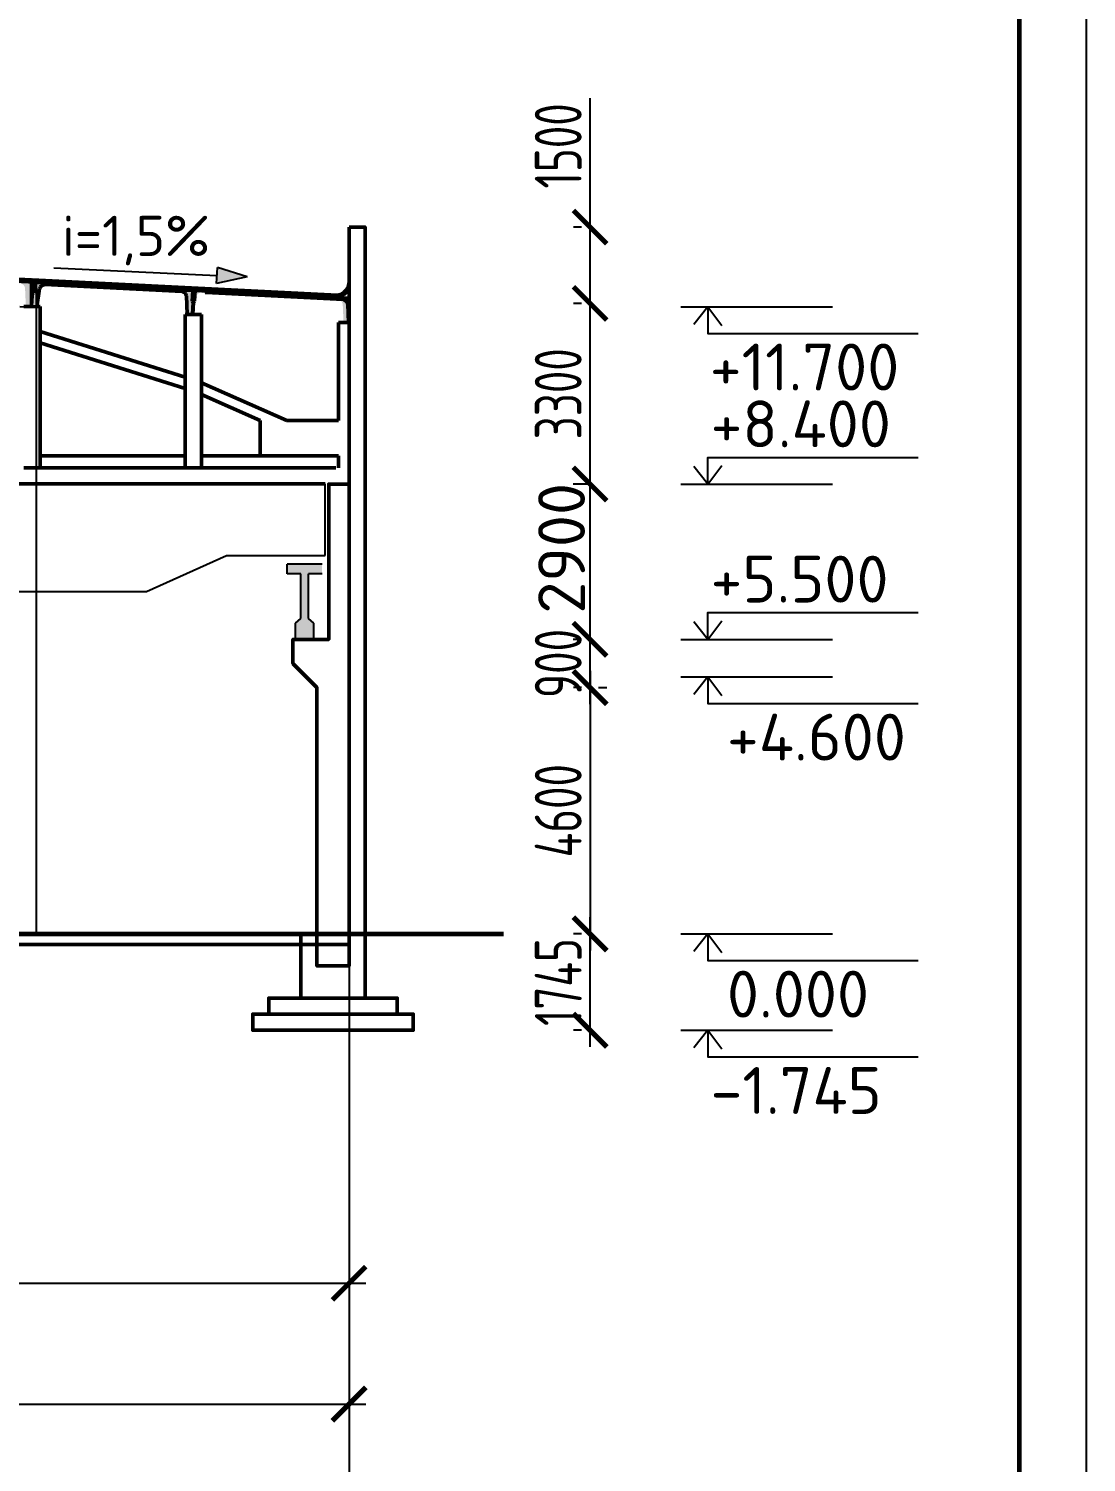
# Model space of a CAD drawing. Header units: millimetres. Extents: x -258526 to -95372, y 16759 to 83244.
# Drawn here: x -127554.2 to -127475.1, y 41738.1 to 41845.2 of the extents above; entities that cross this region are included whole.
import ezdxf

# ---------------------------------------------------------------- set-up
doc = ezdxf.new("R2010")
doc.units = ezdxf.units.MM
doc.header["$LTSCALE"] = 0.5
for name, color, linetype, lineweight in [('ТОЛСТЫЕ', 1, 'Continuous', 50), ('ТОНКИЕе', 7, 'Continuous', 25), ('я', 220, 'Continuous', 30), ('я1', 210, 'Continuous', 25)]:
    doc.layers.add(name, color=color, linetype=linetype, lineweight=lineweight)
doc.layers.add('тонкие', color=7, linetype='Continuous')
doc.styles.add('Наклонный', font='isocpeur.ttf', dxfattribs={"width": 0.7, "height": 3.5})
doc.styles.add('Наклонный 5', font='isocpeur.ttf', dxfattribs={"height": 7})
doc.styles.add('Наклонный3.5', font='isocpeur.ttf', dxfattribs={"height": 3.5})
doc.dimstyles.new('СТРОИТЕЛЬНЫЙ', dxfattribs={"dimtxt": 3.5, "dimasz": 2.5, "dimexe": 1.25, "dimexo": 0.625, "dimtad": 1, "dimdec": 0, "dimlfac": 500, "dimdsep": 46, "dimtxsty": 'Наклонный', "dimblk1": 'ARCHTICK', "dimblk2": 'ARCHTICK', "dimsah": 1, "dimcen": 0, "dimdle": 1.25, "dimadec": 0, "dimazin": 0, "dimtfac": 0.75, "dimtdec": 0, "dimtmove": 0, "dimatfit": 3, "dimldrblk": 'ARCHTICK', "dimfxl": 1, "dimtolj": 1, "dimtzin": 0, "dimarcsym": 0})

# ---------------------------------------------------------------- blocks, each defined once
blk = doc.blocks.new('_ArchTick')
at = {"color": 0, "linetype": 'ByBlock', "const_width": 0.15}
blk.add_lwpolyline([(-0.5, -0.5), (0.5, 0.5)], dxfattribs=at)
blk = doc.blocks.new('*D635')
at = {"layer": 'Defpoints', "color": 0, "transparency": 16777216}
for p in [(-127626.23, 41781.23), (-127530.23, 41781.23), (-127530.23, 41751.52)]:
    blk.add_point(p, dxfattribs=at)
at = {"layer": 'ТОНКИЕе', "color": 0, "lineweight": -2, "transparency": 16777216}
for p, q in [((-127626.23, 41780.61), (-127626.23, 41750.27)), ((-127530.23, 41780.61), (-127530.23, 41750.27)), ((-127627.48, 41751.52), (-127528.98, 41751.52))]:
    blk.add_line(p, q, dxfattribs=at)
at = {"layer": 'ТОНКИЕе', "color": 0, "lineweight": -2, "transparency": 16777216, "xscale": 2.5, "yscale": 2.5, "zscale": 2.5, "rotation": 180}
blk.add_blockref('_ArchTick', (-127626.23, 41751.52), dxfattribs=at)
at = {"layer": 'ТОНКИЕе', "color": 0, "lineweight": -2, "transparency": 16777216, "xscale": 2.5, "yscale": 2.5, "zscale": 2.5}
blk.add_blockref('_ArchTick', (-127530.23, 41751.52), dxfattribs=at)
at = {"layer": 'ТОНКИЕе', "color": 0, "transparency": 16777216, "insert": (-127578.23, 41753.9), "char_height": 3.5, "attachment_point": 5, "style": 'Наклонный'}
blk.add_mtext('\\A1;24000', dxfattribs=at)
blk = doc.blocks.new('*D636')
at = {"layer": 'Defpoints', "color": 0, "transparency": 16777216}
for p in [(-127530.23, 41777.62), (-127818.23, 41743.45), (-127530.23, 41742.49)]:
    blk.add_point(p, dxfattribs=at)
at = {"layer": 'ТОНКИЕе', "color": 0, "lineweight": -2, "transparency": 16777216}
for p, q in [((-127530.23, 41777), (-127530.23, 41741.24)), ((-127818.23, 41742.82), (-127818.23, 41741.24)), ((-127819.48, 41742.49), (-127528.98, 41742.49))]:
    blk.add_line(p, q, dxfattribs=at)
at = {"layer": 'ТОНКИЕе', "color": 0, "lineweight": -2, "transparency": 16777216, "xscale": 2.5, "yscale": 2.5, "zscale": 2.5, "rotation": 180}
blk.add_blockref('_ArchTick', (-127818.23, 41742.49), dxfattribs=at)
at = {"layer": 'ТОНКИЕе', "color": 0, "lineweight": -2, "transparency": 16777216, "xscale": 2.5, "yscale": 2.5, "zscale": 2.5}
blk.add_blockref('_ArchTick', (-127530.23, 41742.49), dxfattribs=at)
at = {"layer": 'ТОНКИЕе', "color": 0, "transparency": 16777216, "insert": (-127674.23, 41744.87), "char_height": 3.5, "attachment_point": 5, "style": 'Наклонный'}
blk.add_mtext('\\A1;72000', dxfattribs=at)
blk = doc.blocks.new('*D658')
at = {"layer": 'Defpoints', "color": 0, "transparency": 16777216}
for p in [(-127512.22, 41777.62), (-127512.22, 41777.62), (-127512.22, 41770.42)]:
    blk.add_point(p, dxfattribs=at)
at = {"layer": 'ТОНКИЕе', "color": 0, "lineweight": -2, "transparency": 16777216}
for p, q in [((-127512.22, 41769.17), (-127512.22, 41778.87)), ((-127512.85, 41777.62), (-127513.47, 41777.62)), ((-127512.85, 41770.42), (-127513.47, 41770.42))]:
    blk.add_line(p, q, dxfattribs=at)
at = {"layer": 'ТОНКИЕе', "color": 0, "lineweight": -2, "transparency": 16777216, "xscale": 2.5, "yscale": 2.5, "zscale": 2.5}
for p, rotation in [((-127512.22, 41777.62), 90), ((-127512.22, 41770.42), 270)]:
    blk.add_blockref('_ArchTick', p, dxfattribs=dict(at, rotation=rotation))
at = {"layer": 'ТОНКИЕе', "color": 0, "transparency": 16777216, "insert": (-127514.6, 41774.02), "char_height": 3.5, "attachment_point": 5, "rotation": 90, "style": 'Наклонный'}
blk.add_mtext('\\A1;1745', dxfattribs=at)
blk = doc.blocks.new('*D659')
at = {"layer": 'Defpoints', "color": 0, "transparency": 16777216}
for p in [(-127512.22, 41799.62), (-127512.22, 41799.62), (-127512.22, 41796.02)]:
    blk.add_point(p, dxfattribs=at)
at = {"layer": 'ТОНКИЕе', "color": 0, "lineweight": -2, "transparency": 16777216}
for p, q in [((-127512.22, 41794.77), (-127512.22, 41800.87)), ((-127512.85, 41799.62), (-127513.47, 41799.62)), ((-127511.6, 41796.02), (-127510.97, 41796.02))]:
    blk.add_line(p, q, dxfattribs=at)
at = {"layer": 'ТОНКИЕе', "color": 0, "lineweight": -2, "transparency": 16777216, "xscale": 2.5, "yscale": 2.5, "zscale": 2.5}
for p, rotation in [((-127512.22, 41799.62), 90), ((-127512.22, 41796.02), 270)]:
    blk.add_blockref('_ArchTick', p, dxfattribs=dict(at, rotation=rotation))
at = {"layer": 'ТОНКИЕе', "color": 0, "transparency": 16777216, "insert": (-127514.6, 41797.82), "char_height": 3.5, "attachment_point": 5, "rotation": 90, "style": 'Наклонный'}
blk.add_mtext('\\A1;900', dxfattribs=at)
blk = doc.blocks.new('*D660')
at = {"layer": 'Defpoints', "color": 0, "transparency": 16777216}
for p in [(-127512.22, 41830.42), (-127512.22, 41830.42), (-127512.22, 41824.72)]:
    blk.add_point(p, dxfattribs=at)
at = {"layer": 'ТОНКИЕе', "color": 0, "lineweight": -2, "transparency": 16777216}
for p, q in [((-127512.22, 41830.42), (-127512.22, 41840.05)), ((-127512.85, 41830.42), (-127513.47, 41830.42)), ((-127512.22, 41823.47), (-127512.22, 41830.42)), ((-127512.85, 41824.72), (-127513.47, 41824.72))]:
    blk.add_line(p, q, dxfattribs=at)
at = {"layer": 'ТОНКИЕе', "color": 0, "lineweight": -2, "transparency": 16777216, "xscale": 2.5, "yscale": 2.5, "zscale": 2.5}
for p, rotation in [((-127512.22, 41830.42), 90), ((-127512.22, 41824.72), 270)]:
    blk.add_blockref('_ArchTick', p, dxfattribs=dict(at, rotation=rotation))
at = {"layer": 'ТОНКИЕе', "color": 0, "transparency": 16777216, "insert": (-127514.6, 41836.49), "char_height": 3.5, "attachment_point": 5, "rotation": 90, "style": 'Наклонный'}
blk.add_mtext('\\A1;1500', dxfattribs=at)
blk = doc.blocks.new('*D661')
at = {"layer": 'Defpoints', "color": 0, "transparency": 16777216}
for p in [(-127512.22, 41796.02), (-127512.22, 41777.62), (-127512.22, 41777.62)]:
    blk.add_point(p, dxfattribs=at)
at = {"layer": 'ТОНКИЕе', "color": 0, "lineweight": -2, "transparency": 16777216}
for p, q in [((-127512.22, 41797.27), (-127512.22, 41776.37)), ((-127512.85, 41796.02), (-127513.47, 41796.02)), ((-127512.85, 41777.62), (-127513.47, 41777.62))]:
    blk.add_line(p, q, dxfattribs=at)
at = {"layer": 'ТОНКИЕе', "color": 0, "lineweight": -2, "transparency": 16777216, "xscale": 2.5, "yscale": 2.5, "zscale": 2.5}
for p, rotation in [((-127512.22, 41796.02), 90), ((-127512.22, 41777.62), 270)]:
    blk.add_blockref('_ArchTick', p, dxfattribs=dict(at, rotation=rotation))
at = {"layer": 'ТОНКИЕе', "color": 0, "transparency": 16777216, "insert": (-127514.6, 41786.82), "char_height": 3.5, "attachment_point": 5, "rotation": 90, "style": 'Наклонный'}
blk.add_mtext('\\A1;4600', dxfattribs=at)
blk = doc.blocks.new('*D662')
at = {"layer": 'Defpoints', "color": 0, "transparency": 16777216}
for p in [(-127512.22, 41824.72), (-127512.22, 41824.72), (-127512.22, 41811.22)]:
    blk.add_point(p, dxfattribs=at)
at = {"layer": 'ТОНКИЕе', "color": 0, "lineweight": -2, "transparency": 16777216}
for p, q in [((-127512.22, 41809.97), (-127512.22, 41825.97)), ((-127512.85, 41824.72), (-127513.47, 41824.72)), ((-127512.85, 41811.22), (-127513.47, 41811.22))]:
    blk.add_line(p, q, dxfattribs=at)
at = {"layer": 'ТОНКИЕе', "color": 0, "lineweight": -2, "transparency": 16777216, "xscale": 2.5, "yscale": 2.5, "zscale": 2.5}
for p, rotation in [((-127512.22, 41824.72), 90), ((-127512.22, 41811.22), 270)]:
    blk.add_blockref('_ArchTick', p, dxfattribs=dict(at, rotation=rotation))
at = {"layer": 'ТОНКИЕе', "color": 0, "transparency": 16777216, "insert": (-127514.6, 41817.97), "char_height": 3.5, "attachment_point": 5, "rotation": 90, "style": 'Наклонный'}
blk.add_mtext('\\A1;3300', dxfattribs=at)

msp = doc.modelspace()

# ---------------------------------------------------------------- hatches: boundary and pattern name
at = {"layer": 'ТОЛСТЫЕ', "linetype": 'Continuous'}
for points in [[(-127554.7938, 41826.2192), (-127554.7548, 41826.2108), (-127554.6815, 41826.1807), (-127554.6144, 41826.1384), (-127554.556, 41826.085), (-127554.5072, 41826.0223), (-127554.4705, 41825.9521), (-127554.4488, 41825.8793), (-127554.3869, 41824.5097), (-127553.9857, 41824.4896), (-127553.9396, 41825.4124), (-127554.0159, 41825.4966), (-127553.9758, 41826.299), (-127565.8508, 41826.8922), (-127565.8909, 41826.0899), (-127565.9752, 41826.0136), (-127566.0213, 41825.0909), (-127565.6201, 41825.0709), (-127565.422, 41826.4275), (-127565.4093, 41826.465), (-127565.3712, 41826.5345), (-127565.3215, 41826.5963), (-127565.2618, 41826.6484), (-127565.1938, 41826.6894), (-127565.1199, 41826.7181), (-127565.0449, 41826.7313)], [(-127542.7282, 41825.617), (-127542.6892, 41825.6086), (-127542.6159, 41825.5785), (-127542.5489, 41825.5362), (-127542.4904, 41825.4829), (-127542.4417, 41825.4202), (-127542.4049, 41825.35), (-127542.3832, 41825.2772), (-127542.3214, 41823.9075), (-127541.9202, 41823.8875), (-127541.8741, 41824.8102), (-127541.9503, 41824.8945), (-127541.9102, 41825.6968), (-127553.7853, 41826.2901), (-127553.8254, 41825.4877), (-127553.9096, 41825.4115), (-127553.9557, 41824.4888), (-127553.5545, 41824.4687), (-127553.3565, 41825.8254), (-127553.3437, 41825.8629), (-127553.3057, 41825.9323), (-127553.2559, 41825.9941), (-127553.1962, 41826.0463), (-127553.1282, 41826.0873), (-127553.0544, 41826.1159), (-127552.9793, 41826.1292)], [(-127531.05, 41825.0145), (-127531.011, 41825.0061), (-127530.9377, 41824.976), (-127530.8707, 41824.9337), (-127530.8122, 41824.8804), (-127530.7635, 41824.8176), (-127530.7267, 41824.7474), (-127530.705, 41824.6746), (-127530.6432, 41823.305), (-127530.242, 41823.285), (-127530.1959, 41824.2077), (-127530.2721, 41824.2919), (-127530.232, 41825.0943), (-127542.1071, 41825.6876), (-127542.1472, 41824.8852), (-127542.2314, 41824.809), (-127542.2775, 41823.8862), (-127541.8763, 41823.8662), (-127541.6783, 41825.2228), (-127541.6655, 41825.2604), (-127541.6275, 41825.3298), (-127541.5777, 41825.3916), (-127541.518, 41825.4437), (-127541.45, 41825.4848), (-127541.3762, 41825.5134), (-127541.3011, 41825.5266)]]:
    msp.add_hatch(color=7, dxfattribs=at).paths.add_polyline_path(points, flags=0)
at = {"layer": 'тонкие', "linetype": 'Continuous'}
msp.add_hatch(color=7, dxfattribs=at).paths.add_polyline_path([(-127532.8728, 41799.6216), (-127534.2385, 41799.6216), (-127534.2385, 41800.8266), (-127533.8368, 41801.1882), (-127533.8368, 41804.5221), (-127534.8611, 41804.5221), (-127534.8611, 41805.2452), (-127532.2502, 41805.2452), (-127532.2502, 41804.5221), (-127533.2745, 41804.5221), (-127533.2745, 41801.1882), (-127532.8728, 41800.8266)], flags=0)

# ---------------------------------------------------------------- linework, layer by layer
at = {"layer": 'ТОЛСТЫЕ', "color": 7, "linetype": 'Continuous'}
for p, q in [((-127553.9247, 41826.4321, 0), (-127553.9196, 41826.413, 0)), ((-127553.9196, 41826.413, 0), (-127553.9036, 41826.397, 0)), ((-127553.6522, 41826.3844, 0), (-127553.6236, 41826.413, 0)), ((-127553.6236, 41826.413, 0), (-127553.6102, 41826.4627, 0)), ((-127553.5597, 41826.4551, 0), (-127553.584, 41826.3964, 0)), ((-127553.584, 41826.3964, 0), (-127553.5775, 41826.3807, 0)), ((-127553.5487, 41826.4597, 0), (-127553.5597, 41826.4551, 0)), ((-127553.4179, 41826.3964, 0), (-127553.4419, 41826.4543, 0)), ((-127553.4275, 41826.3732, 0), (-127553.4179, 41826.3964, 0)), ((-127553.3342, 41826.4489, 0), (-127553.3197, 41826.3948, 0)), ((-127553.3197, 41826.3948, 0), (-127553.2913, 41826.3664, 0)), ((-127553.0319, 41826.3534, 0), (-127552.9905, 41826.3948, 0)), ((-127552.9905, 41826.3948, 0), (-127552.9807, 41826.4313, 0)), ((-127552.9456, 41826.4295, 0), (-127552.9525, 41826.413, 0)), ((-127552.9525, 41826.413, 0), (-127552.9256, 41826.3481, 0)), ((-127552.7533, 41826.3395, 0), (-127552.7228, 41826.413, 0)), ((-127552.7228, 41826.413, 0), (-127552.7251, 41826.4185, 0)), ((-127552.6773, 41826.4161, 0), (-127552.6525, 41826.356, 0)), ((-127552.6525, 41826.356, 0), (-127552.5931, 41826.3314, 0)), ((-127552.572, 41826.3304, 0), (-127552.51, 41826.356, 0)), ((-127552.51, 41826.356, 0), (-127552.4891, 41826.4067, 0)), ((-127552.4504, 41826.4047, 0), (-127552.3961, 41826.3505, 0)), ((-127552.3961, 41826.3505, 0), (-127552.3106, 41826.3276, 0)), ((-127552.3106, 41826.3276, 0), (-127552.2252, 41826.3505, 0)), ((-127552.2252, 41826.3505, 0), (-127552.1842, 41826.3914, 0)), ((-127552.1197, 41826.3882, 0), (-127552.0987, 41826.3376, 0)), ((-127552.0987, 41826.3376, 0), (-127552.04, 41826.3133, 0)), ((-127552.04, 41826.3133, 0), (-127551.9813, 41826.3376, 0)), ((-127551.9813, 41826.3376, 0), (-127551.9636, 41826.3804, 0)), ((-127551.9145, 41826.2982, 0), (-127551.9166, 41826.2976, 0)), ((-127551.9115, 41826.2974, 0), (-127551.9145, 41826.2982, 0)), ((-127551.8381, 41826.3741, 0), (-127551.7891, 41826.3252, 0)), ((-127551.7891, 41826.3252, 0), (-127551.6941, 41826.2997, 0)), ((-127551.6941, 41826.2997, 0), (-127551.5991, 41826.3252, 0)), ((-127551.5991, 41826.3252, 0), (-127551.5639, 41826.3604, 0)), ((-127551.4677, 41826.3556, 0), (-127551.4579, 41826.3318, 0)), ((-127551.4579, 41826.3318, 0), (-127551.3767, 41826.2982, 0)), ((-127551.3379, 41826.294, 0), (-127551.4174, 41826.2727, 0)), ((-127551.3767, 41826.2982, 0), (-127551.2955, 41826.3318, 0)), ((-127551.2421, 41826.2683, 0), (-127551.3379, 41826.294, 0)), ((-127551.2955, 41826.3318, 0), (-127551.2893, 41826.3467, 0)), ((-127551.2374, 41826.2637, 0), (-127551.2421, 41826.2683, 0)), ((-127551.1524, 41826.3398, 0), (-127551.1203, 41826.3265, 0)), ((-127551.1203, 41826.3265, 0), (-127551.0951, 41826.337, 0)), ((-127551.0291, 41826.2712, 0), (-127551.0462, 41826.2541, 0)), ((-127550.9521, 41826.2918, 0), (-127551.0291, 41826.2712, 0)), ((-127550.8751, 41826.2712, 0), (-127550.9521, 41826.2918, 0)), ((-127550.8481, 41826.2442, 0), (-127550.8751, 41826.2712, 0)), ((-127550.5765, 41826.2652, 0), (-127550.6095, 41826.2323, 0)), ((-127550.4536, 41826.2982, 0), (-127550.5765, 41826.2652, 0)), ((-127550.3306, 41826.2652, 0), (-127550.4536, 41826.2982, 0)), ((-127550.2813, 41826.2158, 0), (-127550.3306, 41826.2652, 0)), ((-127549.9727, 41826.2683, 0), (-127550.0374, 41826.2037, 0)), ((-127549.9332, 41826.2789, 0), (-127549.9727, 41826.2683, 0)), ((-127549.7811, 41826.2683, 0), (-127549.7948, 41826.272, 0)), ((-127549.7109, 41826.1982, 0), (-127549.7811, 41826.2683, 0)), ((-127549.5782, 41826.2611, 0), (-127549.6246, 41826.2148, 0)), ((-127549.708, 41826.1872, 0), (-127549.7109, 41826.1982, 0)), ((-127549.6246, 41826.2148, 0), (-127549.633, 41826.1834, 0)), ((-127549.3577, 41826.2148, 0), (-127549.3949, 41826.252, 0)), ((-127549.3455, 41826.1691, 0), (-127549.3577, 41826.2148, 0)), ((-127549.2056, 41826.1752, 0), (-127549.209, 41826.1622, 0)), ((-127549.1415, 41826.2393, 0), (-127549.2056, 41826.1752, 0)), ((-127548.7797, 41826.1752, 0), (-127548.8281, 41826.2236, 0)), ((-127548.7703, 41826.1403, 0), (-127548.7797, 41826.1752, 0)), ((-127548.5819, 41826.1982, 0), (-127548.5997, 41826.1318, 0)), ((-127548.5694, 41826.2107, 0), (-127548.5819, 41826.1982, 0)), ((-127548.2272, 41826.1131, 0), (-127548.2491, 41826.1947, 0)), ((-127548.1701, 41826.1907, 0), (-127548.1843, 41826.1378, 0)), ((-127548.1843, 41826.1378, 0), (-127548.177, 41826.1106, 0)), ((-127547.8873, 41826.0962, 0), (-127547.8761, 41826.1378, 0)), ((-127547.8761, 41826.1378, 0), (-127547.8865, 41826.1766, 0)), ((-127547.7461, 41826.1695, 0), (-127547.7674, 41826.0902, 0)), ((-127547.2895, 41826.0663, 0), (-127547.3114, 41826.1478, 0)), ((-127547.1368, 41826.1391, 0), (-127547.1466, 41826.1023, 0)), ((-127547.1466, 41826.1023, 0), (-127547.1349, 41826.0585, 0)), ((-127546.7799, 41826.0408, 0), (-127546.7634, 41826.1023, 0)), ((-127546.7634, 41826.1023, 0), (-127546.7683, 41826.1206, 0)), ((-127546.718, 41826.1181, 0), (-127546.7027, 41826.0607, 0)), ((-127546.7027, 41826.0607, 0), (-127546.6776, 41826.0357, 0)), ((-127546.4712, 41826.0253, 0), (-127546.4358, 41826.0607, 0)), ((-127546.4358, 41826.0607, 0), (-127546.4244, 41826.1034, 0)), ((-127546.3045, 41826.0974, 0), (-127546.3166, 41826.0523, 0)), ((-127546.3166, 41826.0523, 0), (-127546.3072, 41826.0171, 0)), ((-127545.8405, 41825.9938, 0), (-127545.8248, 41826.0523, 0)), ((-127545.8248, 41826.0523, 0), (-127545.8306, 41826.0738, 0)), ((-127545.6759, 41826.066, 0), (-127545.66, 41826.0065, 0)), ((-127545.66, 41826.0065, 0), (-127545.6371, 41825.9836, 0)), ((-127545.3646, 41825.97, 0), (-127545.3281, 41826.0065, 0)), ((-127545.3281, 41826.0065, 0), (-127545.3169, 41826.0481, 0)), ((-127545.2244, 41826.0434, 0), (-127545.1853, 41826.0043, 0)), ((-127545.1853, 41826.0043, 0), (-127545.1083, 41825.9837, 0)), ((-127545.1083, 41825.9837, 0), (-127545.0312, 41826.0043, 0)), ((-127545.0312, 41826.0043, 0), (-127545.0032, 41826.0324, 0)), ((-127544.8482, 41826.0246, 0), (-127544.8264, 41825.9431, 0)), ((-127544.4042, 41825.922, 0), (-127544.3968, 41825.9294, 0)), ((-127544.3968, 41825.9294, 0), (-127544.3776, 41826.0011, 0)), ((-127544.2679, 41825.9384, 0), (-127544.3408, 41825.9188, 0)), ((-127544.1824, 41825.9155, 0), (-127544.2679, 41825.9384, 0)), ((-127544.1839, 41825.9914, 0), (-127544.1289, 41825.9364, 0)), ((-127544.1777, 41825.9107, 0), (-127544.1824, 41825.9155, 0)), ((-127544.1289, 41825.9364, 0), (-127544.0331, 41825.9107, 0)), ((-127544.0331, 41825.9107, 0), (-127543.9373, 41825.9364, 0)), ((-127543.9373, 41825.9364, 0), (-127543.8966, 41825.9771, 0)), ((-127543.7464, 41825.9233, 0), (-127543.779, 41825.8907, 0)), ((-127543.6514, 41825.9488, 0), (-127543.7464, 41825.9233, 0)), ((-127543.5564, 41825.9233, 0), (-127543.6514, 41825.9488, 0)), ((-127543.5104, 41825.8773, 0), (-127543.5564, 41825.9233, 0)), ((-127543.3674, 41825.9506, 0), (-127543.3617, 41825.9294, 0)), ((-127543.3617, 41825.9294, 0), (-127543.2991, 41825.8667, 0)), ((-127543.0128, 41825.8524, 0), (-127542.9362, 41825.929, 0)), ((-127542.955, 41825.8529, 0), (-127542.9558, 41825.8496, 0)), ((-127542.8924, 41825.9155, 0), (-127542.955, 41825.8529, 0)), ((-127542.8566, 41825.9251, 0), (-127542.8924, 41825.9155, 0)), ((-127542.7215, 41825.9155, 0), (-127542.7345, 41825.919, 0)), ((-127542.6589, 41825.8529, 0), (-127542.7215, 41825.9155, 0)), ((-127542.654, 41825.8345, 0), (-127542.6589, 41825.8529, 0)), ((-127542.5726, 41825.9109, 0), (-127542.5721, 41825.9107, 0)), ((-127542.355, 41825.8537, 0), (-127542.3641, 41825.82, 0)), ((-127542.311, 41825.8978, 0), (-127542.355, 41825.8537, 0)), ((-127542.0259, 41825.8537, 0), (-127542.0572, 41825.8851, 0)), ((-127542.0121, 41825.8024, 0), (-127542.0259, 41825.8537, 0)), ((-127541.873, 41825.7968, 0), (-127541.8759, 41825.7956, 0)), ((-127541.8692, 41825.7952, 0), (-127541.873, 41825.7968, 0)), ((-127541.8459, 41825.8745, 0), (-127541.8108, 41825.8394, 0)), ((-127541.8108, 41825.8394, 0), (-127541.6878, 41825.8064, 0)), ((-127541.6878, 41825.8064, 0), (-127541.5649, 41825.8394, 0)), ((-127541.6166, 41825.7969, 0), (-127541.6474, 41825.7842, 0)), ((-127541.5773, 41825.7807, 0), (-127541.6166, 41825.7969, 0)), ((-127541.5649, 41825.8394, 0), (-127541.5448, 41825.8595, 0)), ((-127541.494, 41825.8529, 0), (-127541.5142, 41825.7775, 0)), ((-127541.4902, 41825.8567, 0), (-127541.494, 41825.8529, 0)), ((-127541.1751, 41825.7674, 0), (-127541.195, 41825.842, 0)), ((-127541.1769, 41825.7606, 0), (-127541.1751, 41825.7674, 0)), ((-127540.9011, 41825.8273, 0), (-127540.9195, 41825.7587, 0)), ((-127540.9195, 41825.7587, 0), (-127540.9165, 41825.7476, 0)), ((-127540.5394, 41825.7587, 0), (-127540.5532, 41825.8099, 0)), ((-127540.5474, 41825.7292, 0), (-127540.5394, 41825.7587, 0)), ((-127540.4932, 41825.7632, 0), (-127540.5081, 41825.7272, 0)), ((-127540.412, 41825.7968, 0), (-127540.4932, 41825.7632, 0)), ((-127540.3308, 41825.7632, 0), (-127540.412, 41825.7968, 0)), ((-127540.3119, 41825.7174, 0), (-127540.3308, 41825.7632, 0)), ((-127540.2269, 41825.7674, 0), (-127540.2489, 41825.7142, 0)), ((-127540.1706, 41825.7908, 0), (-127540.2269, 41825.7674, 0)), ((-127540.0844, 41825.7674, 0), (-127540.1366, 41825.7891, 0)), ((-127540.0584, 41825.7047, 0), (-127540.0844, 41825.7674, 0)), ((-127540.0513, 41825.7848, 0), (-127540.0559, 41825.7674, 0)), ((-127540.0559, 41825.7674, 0), (-127540.0389, 41825.7037, 0)), ((-127539.7352, 41825.6885, 0), (-127539.7141, 41825.7674, 0)), ((-127539.7141, 41825.7674, 0), (-127539.7142, 41825.7679, 0)), ((-127539.6731, 41825.724, 0), (-127539.6888, 41825.6862, 0)), ((-127539.6144, 41825.7484, 0), (-127539.6731, 41825.724, 0)), ((-127539.5557, 41825.724, 0), (-127539.6144, 41825.7484, 0)), ((-127539.5368, 41825.6786, 0), (-127539.5557, 41825.724, 0)), ((-127539.4576, 41825.7551, 0), (-127539.4357, 41825.6736, 0)), ((-127539.1103, 41825.6573, 0), (-127539.1039, 41825.6637, 0)), ((-127539.1039, 41825.6637, 0), (-127539.0845, 41825.7364, 0)), ((-127539.0442, 41825.7344, 0), (-127539.0659, 41825.682, 0)), ((-127539.0659, 41825.682, 0), (-127539.0545, 41825.6545, 0)), ((-127538.8362, 41825.682, 0), (-127538.854, 41825.7249, 0)), ((-127538.8518, 41825.6444, 0), (-127538.8362, 41825.682, 0)), ((-127538.7849, 41825.7215, 0), (-127538.7954, 41825.6962, 0)), ((-127538.7954, 41825.6962, 0), (-127538.7723, 41825.6404, 0)), ((-127538.6202, 41825.6328, 0), (-127538.594, 41825.6962, 0)), ((-127538.594, 41825.6962, 0), (-127538.6006, 41825.7123, 0)), ((-127538.5799, 41825.7112, 0), (-127538.5721, 41825.682, 0)), ((-127538.5721, 41825.682, 0), (-127538.5178, 41825.6277, 0)), ((-127538.3408, 41825.6188, 0), (-127538.3386, 41825.6194, 0)), ((-127538.3386, 41825.6194, 0), (-127538.276, 41825.682, 0)), ((-127538.276, 41825.682, 0), (-127538.2723, 41825.6958, 0)), ((-127538.2248, 41825.6935, 0), (-127538.2365, 41825.6653, 0)), ((-127538.2365, 41825.6653, 0), (-127538.2146, 41825.6125, 0)), ((-127538.0948, 41825.6065, 0), (-127538.0947, 41825.6066, 0)), ((-127538.0947, 41825.6066, 0), (-127538.0704, 41825.6653, 0)), ((-127538.0704, 41825.6653, 0), (-127538.079, 41825.6862, 0)), ((-127537.9768, 41825.6811, 0), (-127537.9721, 41825.6637, 0)), ((-127537.9721, 41825.6637, 0), (-127537.9055, 41825.5971, 0)), ((-127537.7337, 41825.5885, 0), (-127537.7125, 41825.5941, 0)), ((-127537.7125, 41825.5941, 0), (-127537.643, 41825.6637, 0)), ((-127537.643, 41825.6637, 0), (-127537.6428, 41825.6644, 0)), ((-127537.5967, 41825.6621, 0), (-127537.5713, 41825.6008, 0)), ((-127537.5713, 41825.6008, 0), (-127537.5153, 41825.5776, 0)), ((-127537.4704, 41825.5753, 0), (-127537.4089, 41825.6008, 0)), ((-127537.4089, 41825.6008, 0), (-127537.3878, 41825.6516, 0)), ((-127537.3145, 41825.6479, 0), (-127537.3049, 41825.625, 0)), ((-127537.3049, 41825.625, 0), (-127537.2337, 41825.5955, 0)), ((-127537.2337, 41825.5955, 0), (-127537.1625, 41825.625, 0)), ((-127537.1625, 41825.625, 0), (-127537.1563, 41825.64, 0)), ((-127537.0655, 41825.5608, 0), (-127537.0835, 41825.556, 0)), ((-127537.0393, 41825.5538, 0), (-127537.0655, 41825.5608, 0)), ((-127537.0646, 41825.6355, 0), (-127537.0486, 41825.6194, 0)), ((-127537.0486, 41825.6194, 0), (-127536.9631, 41825.5965, 0)), ((-127536.9631, 41825.5965, 0), (-127536.8776, 41825.6194, 0)), ((-127536.8776, 41825.6194, 0), (-127536.8713, 41825.6258, 0)), ((-127536.7568, 41825.6201, 0), (-127536.7512, 41825.6066, 0)), ((-127536.7512, 41825.6066, 0), (-127536.6925, 41825.5823, 0)), ((-127536.6925, 41825.5823, 0), (-127536.6337, 41825.6066, 0)), ((-127536.567, 41825.5671, 0), (-127536.6834, 41825.536, 0)), ((-127536.6337, 41825.6066, 0), (-127536.6308, 41825.6138, 0)), ((-127536.4441, 41825.5342, 0), (-127536.567, 41825.5671, 0)), ((-127536.4523, 41825.6048, 0), (-127536.4416, 41825.5941, 0)), ((-127536.4333, 41825.5235, 0), (-127536.4441, 41825.5342, 0)), ((-127536.4416, 41825.5941, 0), (-127536.3466, 41825.5687, 0)), ((-127536.3466, 41825.5687, 0), (-127536.2516, 41825.5941, 0)), ((-127536.2516, 41825.5941, 0), (-127536.251, 41825.5948, 0)), ((-127536.0862, 41825.5372, 0), (-127536.1158, 41825.5076, 0)), ((-127535.9903, 41825.5629, 0), (-127536.0862, 41825.5372, 0)), ((-127536.0746, 41825.586, 0), (-127536.0291, 41825.5671, 0)), ((-127536.0291, 41825.5671, 0), (-127535.9935, 41825.5819, 0)), ((-127535.8945, 41825.5372, 0), (-127535.9903, 41825.5629, 0)), ((-127535.8517, 41825.4944, 0), (-127535.8945, 41825.5372, 0)), ((-127535.6816, 41825.5401, 0), (-127535.7333, 41825.4885, 0)), ((-127535.6046, 41825.5608, 0), (-127535.6816, 41825.5401, 0)), ((-127535.5275, 41825.5401, 0), (-127535.6046, 41825.5608, 0)), ((-127535.4712, 41825.4837, 0), (-127535.5275, 41825.5401, 0)), ((-127535.4689, 41825.4752, 0), (-127535.4712, 41825.4837, 0)), ((-127535.229, 41825.5342, 0), (-127535.2966, 41825.4666, 0)), ((-127535.1992, 41825.5422, 0), (-127535.229, 41825.5342, 0)), ((-127534.8955, 41825.4466, 0), (-127534.9802, 41825.5312, 0)), ((-127534.6953, 41825.4671, 0), (-127534.7034, 41825.437, 0)), ((-127534.6478, 41825.5146, 0), (-127534.6953, 41825.4671, 0)), ((-127534.3634, 41825.4671, 0), (-127534.3985, 41825.5021, 0)), ((-127534.3506, 41825.4193, 0), (-127534.3634, 41825.4671, 0)), ((-127534.277, 41825.4837, 0), (-127534.2951, 41825.4165, 0)), ((-127534.2653, 41825.4955, 0), (-127534.277, 41825.4837, 0)), ((-127533.9896, 41825.4067, 0), (-127534.0099, 41825.4827, 0)), ((-127533.991, 41825.4013, 0), (-127533.9896, 41825.4067, 0)), ((-127533.858, 41825.4442, 0), (-127533.8711, 41825.3953, 0)), ((-127533.8286, 41825.4737, 0), (-127533.858, 41825.4442, 0)), ((-127533.4322, 41825.4442, 0), (-127533.4423, 41825.4543, 0)), ((-127533.4129, 41825.3724, 0), (-127533.4322, 41825.4442, 0)), ((-127533.2405, 41825.4442, 0), (-127533.26, 41825.3713, 0)), ((-127533.26, 41825.3713, 0), (-127533.2583, 41825.3647, 0)), ((-127531.9383, 41825.3212, 0), (-127531.954, 41825.3799, 0)), ((-127531.9442, 41825.299, 0), (-127531.9383, 41825.3212, 0)), ((-127531.7988, 41825.3722, 0), (-127531.7991, 41825.3713, 0)), ((-127531.7991, 41825.3713, 0), (-127531.7775, 41825.2907, 0)), ((-127531.443, 41825.2739, 0), (-127531.4415, 41825.2755, 0)), ((-127531.4415, 41825.2755, 0), (-127531.4207, 41825.3533, 0)), ((-127531.3606, 41825.3503, 0), (-127531.3551, 41825.3297, 0)), ((-127531.3551, 41825.3297, 0), (-127531.2987, 41825.2733, 0)), ((-127531.2987, 41825.2733, 0), (-127531.2686, 41825.2652, 0)), ((-127531.1895, 41825.2613, 0), (-127531.1447, 41825.2733, 0)), ((-127531.1447, 41825.2733, 0), (-127531.0883, 41825.3297, 0)), ((-127531.0883, 41825.3297, 0), (-127531.0864, 41825.3365, 0))]:
    msp.add_line(p, q, dxfattribs=at)
at = {"layer": 'ТОЛСТЫЕ', "color": 0}
for points in [[(-127818.2281, 41777.6216), (-127542.2281, 41777.6216), (-127530.2281, 41777.6216), (-127530.2281, 41830.4216)], [(-127530.2281, 41830.4216), (-127529.0281, 41830.4216), (-127529.0281, 41777.6216)], [(-127530.2281, 41811.2216), (-127531.7481, 41811.2216), (-127531.7481, 41799.6216), (-127534.1736, 41799.6216), (-127534.1736, 41799.6216), (-127534.1736, 41799.6216)], [(-127531.7481, 41799.6216), (-127534.4281, 41799.6216), (-127534.4281, 41797.8216)], [(-127534.4281, 41797.8216), (-127534.4281, 41797.8216), (-127532.6281, 41796.0216)], [(-127532.6281, 41796.0216), (-127532.6281, 41796.0216), (-127532.6281, 41796.0216), (-127532.6281, 41796.0216), (-127532.6281, 41777.6216), (-127532.6281, 41775.2216), (-127530.2281, 41775.2216)], [(-127530.2281, 41796.0216), (-127530.2281, 41796.0216), (-127530.2281, 41796.0216), (-127530.2281, 41796.0216), (-127530.2281, 41777.6216), (-127530.2281, 41775.2216), (-127532.6281, 41775.2216)], [(-127818.2281, 41777.6216), (-127818.2281, 41776.8216), (-127530.2281, 41776.8216)], [(-127533.8281, 41777.6216), (-127533.8281, 41772.8216)], [(-127530.2281, 41777.6216), (-127529.0281, 41777.6216), (-127529.0281, 41772.8216)], [(-127529.0281, 41772.8216), (-127536.2281, 41772.8216), (-127536.2281, 41771.6216), (-127526.6281, 41771.6216), (-127526.6281, 41772.8216), (-127529.0281, 41772.8216)], [(-127536.2281, 41771.6216), (-127537.4281, 41771.6216), (-127537.4281, 41770.4216), (-127526.6281, 41770.4216), (-127525.4281, 41770.4216), (-127525.4281, 41771.6216), (-127526.6281, 41771.6216)]]:
    msp.add_lwpolyline(points, dxfattribs=at)
at = {"layer": 'ТОЛСТЫЕ', "color": 7, "linetype": 'Continuous'}
for points in [[(-127577.825, 41827.6735), (-127531.0864, 41825.3365)], [(-127577.825, 41827.593), (-127531.0864, 41825.2567)], [(-127577.825, 41827.4921), (-127531.0864, 41825.1917)], [(-127553.7239, 41826.4684), (-127554.1256, 41826.4885)], [(-127553.9749, 41826.481), (-127553.9749, 41824.49)], [(-127531.0864, 41825.3365), (-127553.9247, 41826.4785)], [(-127553.9247, 41826.398), (-127553.9247, 41826.4785)], [(-127531.0864, 41825.2567), (-127553.9247, 41826.398)], [(-127553.9247, 41826.398), (-127553.9247, 41825.109)], [(-127553.9247, 41826.398), (-127553.9247, 41825.109)], [(-127553.8254, 41825.4877), (-127553.7853, 41826.2901)], [(-127541.9102, 41825.6968), (-127553.7853, 41826.2901)], [(-127553.9557, 41824.4888), (-127553.9096, 41825.4115)], [(-127553.9096, 41825.4115), (-127553.8254, 41825.4877)], [(-127553.5545, 41824.4687), (-127553.3565, 41825.8254)], [(-127553.3565, 41825.8254), (-127553.3437, 41825.8629)], [(-127553.3437, 41825.8629), (-127553.3057, 41825.9323)], [(-127553.3057, 41825.9323), (-127553.2559, 41825.9941)], [(-127553.2559, 41825.9941), (-127553.1962, 41826.0463)], [(-127553.1962, 41826.0463), (-127553.1282, 41826.0873)], [(-127553.1282, 41826.0873), (-127553.0544, 41826.1159)], [(-127553.0544, 41826.1159), (-127552.9793, 41826.1292)], [(-127542.7302, 41825.6171), (-127552.9793, 41826.1292)], [(-127542.6892, 41825.6086), (-127542.7282, 41825.617)], [(-127542.6159, 41825.5785), (-127542.6892, 41825.6086)], [(-127542.5489, 41825.5362), (-127542.6159, 41825.5785)], [(-127542.4904, 41825.4829), (-127542.5489, 41825.5362)], [(-127542.4417, 41825.4202), (-127542.4904, 41825.4829)], [(-127542.4049, 41825.35), (-127542.4417, 41825.4202)], [(-127542.3832, 41825.2772), (-127542.4049, 41825.35)], [(-127542.3214, 41823.9075), (-127542.3832, 41825.2772)], [(-127541.9503, 41824.8945), (-127541.9102, 41825.6968)], [(-127541.7748, 41824.8852), (-127541.7347, 41825.6876)], [(-127530.2281, 41825.1127), (-127541.7347, 41825.6876)], [(-127541.0038, 41825.5134), (-127540.9287, 41825.5266)], [(-127530.6797, 41825.0146), (-127540.9287, 41825.5266)], [(-127553.9557, 41824.49), (-127554.5273, 41824.49)], [(-127553.5545, 41824.4687), (-127553.9557, 41824.4888)], [(-127553.3222, 41824.49), (-127553.5514, 41824.49)], [(-127553.3222, 41824.49), (-127553.3222, 41822.6112)], [(-127541.8741, 41824.8102), (-127541.9503, 41824.8945)], [(-127541.9202, 41823.8875), (-127541.8741, 41824.8102)], [(-127541.9052, 41823.8862), (-127541.8591, 41824.809)], [(-127541.8591, 41824.809), (-127541.7748, 41824.8852)], [(-127530.6387, 41825.0061), (-127530.6777, 41825.0145)], [(-127530.5654, 41824.976), (-127530.6387, 41825.0061)], [(-127530.4983, 41824.9337), (-127530.5654, 41824.976)], [(-127530.4398, 41824.8804), (-127530.4983, 41824.9337)], [(-127530.3911, 41824.8176), (-127530.4398, 41824.8804)], [(-127530.3544, 41824.7474), (-127530.3911, 41824.8176)], [(-127530.3327, 41824.6746), (-127530.3544, 41824.7474)], [(-127530.2708, 41823.305), (-127530.3327, 41824.6746)], [(-127541.2716, 41823.8875), (-127542.4767, 41823.8875)], [(-127541.9202, 41823.8875), (-127542.4767, 41823.8875)], [(-127542.4767, 41823.8875), (-127542.4767, 41819.2184)], [(-127541.9202, 41823.8875), (-127542.3214, 41823.9075)], [(-127541.9051, 41823.8875), (-127541.9202, 41823.8875)], [(-127541.2716, 41823.8875), (-127541.2716, 41818.7829)], [(-127530.2281, 41823.285), (-127531.0287, 41823.285)], [(-127531.0287, 41823.285), (-127531.0287, 41815.9743)], [(-127530.2281, 41823.285), (-127530.2708, 41823.305)], [(-127553.3222, 41822.6112), (-127542.4767, 41819.2184)], [(-127553.3222, 41822.6112), (-127553.3222, 41821.7694)], [(-127553.3222, 41821.7694), (-127553.3222, 41813.3232)], [(-127553.3222, 41821.7694), (-127542.4767, 41818.3767)], [(-127542.4767, 41818.3767), (-127542.4767, 41819.2184)], [(-127541.2716, 41818.7829), (-127534.8854, 41815.9743)], [(-127541.2716, 41818.7829), (-127541.2716, 41817.9053)], [(-127542.4767, 41818.3767), (-127542.4767, 41813.3232)], [(-127541.2716, 41817.9053), (-127541.2716, 41813.3232)], [(-127541.2716, 41817.9053), (-127536.881, 41815.9743)], [(-127536.881, 41815.9743), (-127536.881, 41813.3232)], [(-127534.8854, 41815.9743), (-127531.0287, 41815.9743)], [(-127553.3222, 41812.4395), (-127554.5273, 41812.4395)], [(-127554.5273, 41812.4395), (-127553.3222, 41812.4395)], [(-127553.3222, 41813.3232), (-127542.4767, 41813.3232)], [(-127553.3222, 41813.3232), (-127553.3222, 41812.4395)], [(-127553.3222, 41812.4395), (-127542.4767, 41812.4395)], [(-127553.3222, 41812.4395), (-127542.4767, 41812.4395)], [(-127542.4767, 41812.4395), (-127542.4767, 41813.3232)], [(-127541.2716, 41812.4395), (-127542.4767, 41812.4395)], [(-127542.4767, 41812.4395), (-127541.2716, 41812.4395)], [(-127541.2716, 41813.3232), (-127536.881, 41813.3232)], [(-127541.2716, 41813.3232), (-127541.2716, 41812.4395)], [(-127541.2716, 41812.4395), (-127531.2295, 41812.4395)], [(-127541.2716, 41812.4395), (-127531.2295, 41812.4395)], [(-127536.881, 41813.3232), (-127531.0287, 41813.3232)], [(-127531.0287, 41813.3232), (-127531.0287, 41812.4395)], [(-127532.0138, 41811.2344), (-127624.6213, 41811.2344)]]:
    msp.add_lwpolyline(points, dxfattribs=at)
at = {"layer": 'ТОЛСТЫЕ', "color": 0}
for centre in [(-127531.2585, 41826.3525), (-127531.2585, 41826.2727), (-127531.2585, 41826.2077)]:
    msp.add_arc(centre, 1.0305, 279.614461, 0.212885, dxfattribs=at)
at = {"layer": 'тонкие', "color": 7, "linetype": 'Continuous'}
for points in [[(-127552.3073, 41827.3749), (-127540.1032, 41826.8116)], [(-127540.1333, 41826.2098), (-127540.0731, 41827.4134)], [(-127537.8573, 41826.6993), (-127540.0731, 41827.4134)], [(-127537.8573, 41826.6993), (-127540.1333, 41826.2098)], [(-127532.0138, 41805.8786), (-127532.0138, 41811.2344)], [(-127545.3692, 41803.2007), (-127539.3954, 41805.8786)], [(-127539.3954, 41805.8786), (-127532.0138, 41805.8786)], [(-127534.8611, 41804.5221), (-127534.8611, 41805.2452)], [(-127532.2502, 41805.2452), (-127534.8611, 41805.2452)], [(-127533.8368, 41804.5221), (-127534.8611, 41804.5221)], [(-127533.8368, 41801.1882), (-127533.8368, 41804.5221)], [(-127532.2502, 41804.5221), (-127533.2745, 41804.5221)], [(-127533.2745, 41801.1882), (-127533.2745, 41804.5221)], [(-127610.6825, 41803.2007), (-127545.3692, 41803.2007)], [(-127534.2385, 41800.8266), (-127533.8368, 41801.1882)], [(-127534.2385, 41799.6216), (-127534.2385, 41800.8266)], [(-127532.8728, 41800.8266), (-127533.2745, 41801.1882)], [(-127532.8728, 41799.6216), (-127532.8728, 41800.8266)]]:
    msp.add_lwpolyline(points, dxfattribs=at)
at = {"layer": 'тонкие', "color": 7}
msp.add_solid([(-127537.8573, 41826.6993, 0), (-127540.1333, 41826.2098, 0), (-127540.0731, 41827.4134, 0)], dxfattribs=at)
at = {"layer": 'ТОНКИЕе', "color": 0}
for p, q in [((-127512.2243, 41798.3716), (-127512.2243, 41812.4716)), ((-127512.2243, 41811.2216), (-127513.4743, 41811.2216)), ((-127512.8493, 41799.6216), (-127513.4743, 41799.6216))]:
    msp.add_line(p, q, dxfattribs=at)
for points in [[(-127553.6281, 41826.4636), (-127553.6281, 41777.6216)], [(-127554.8281, 41824.49), (-127553.6281, 41824.4724)], [(-127505.4355, 41824.4715), (-127494.0987, 41824.4715)], [(-127503.4165, 41824.4715), (-127504.4681, 41823.1553)], [(-127503.4165, 41824.4715), (-127503.4165, 41822.4715), (-127487.6984, 41822.4715)], [(-127503.4165, 41824.4715), (-127502.3674, 41823.0819)], [(-127503.4165, 41811.2216), (-127504.4681, 41812.5378)], [(-127503.4165, 41811.2216), (-127503.4165, 41813.2216), (-127487.6984, 41813.2216)], [(-127503.4165, 41811.2216), (-127502.3674, 41812.6112)], [(-127505.4355, 41811.2216), (-127494.0987, 41811.2216)], [(-127503.4165, 41799.6216), (-127504.4681, 41800.9378)], [(-127503.4165, 41799.6216), (-127503.4165, 41801.6216), (-127487.6984, 41801.6216)], [(-127503.4165, 41799.6216), (-127502.3674, 41801.0112)], [(-127505.4355, 41799.6216), (-127494.0987, 41799.6216)], [(-127505.4355, 41796.8216), (-127494.0987, 41796.8216)], [(-127503.4165, 41796.8216), (-127504.4681, 41795.5054)], [(-127503.4165, 41796.8216), (-127503.4165, 41794.8216), (-127487.6984, 41794.8216)], [(-127503.4165, 41796.8216), (-127502.3674, 41795.432)], [(-127530.2281, 41777.6216), (-127530.2281, 41732.4801)], [(-127505.4355, 41777.6216), (-127494.0987, 41777.6216)], [(-127503.4165, 41777.6216), (-127504.4681, 41776.3054)], [(-127503.4165, 41777.6216), (-127503.4165, 41775.6216), (-127487.6984, 41775.6216)], [(-127503.4165, 41777.6216), (-127502.3674, 41776.232)], [(-127505.4355, 41770.4216), (-127494.0987, 41770.4216)], [(-127503.4165, 41770.4216), (-127504.4681, 41769.1054)], [(-127503.4165, 41770.4216), (-127503.4165, 41768.4216), (-127487.6984, 41768.4216)], [(-127503.4165, 41770.4216), (-127502.3674, 41769.032)]]:
    msp.add_lwpolyline(points, dxfattribs=at)
at = {"layer": 'ТОНКИЕе', "color": 0, "lineweight": 60}
msp.add_lwpolyline([(-127830.2281, 41777.6216), (-127829.4913, 41777.6216), (-127518.6984, 41777.6216)], dxfattribs=at)
at = {"layer": 'ТОНКИЕе', "color": 0, "lineweight": 50}
msp.add_lwpolyline([(-127530.2281, 41775.2216), (-127530.2281, 41777.6216)], dxfattribs=at)
at = {"layer": 'я', "color": 7, "lineweight": 60}
msp.add_lwpolyline([(-127875.1301, 41636.1822), (-127480.1301, 41636.1822), (-127480.1301, 41923.1822), (-127875.1301, 41923.1822), (-127875.1301, 41636.1822)], dxfattribs=at)
at = {"layer": 'я1', "color": 7}
msp.add_lwpolyline([(-127895.1301, 41631.1822), (-127475.1301, 41631.1822), (-127475.1301, 41928.1822), (-127895.1301, 41928.1822), (-127895.1301, 41631.1822)], dxfattribs=at)

# ---------------------------------------------------------------- block references
at = {"layer": 'ТОНКИЕе', "color": 0, "xscale": 2.5, "yscale": 2.5, "zscale": 2.5}
for p, rotation in [((-127512.2243, 41811.2216), 90), ((-127512.2243, 41799.6216), 270)]:
    msp.add_blockref('_ArchTick', p, dxfattribs=dict(at, rotation=rotation))

# ---------------------------------------------------------------- texts
at = {"layer": 'ТОНКИЕе', "color": 0, "style": 'Наклонный 5'}
for s, width, insert, char_height, attachment_point in [('{\\Q0;i=1,5%}', 2.402968, (-127551.6886, 41831.2698), 3, 1), ('{\\Q0;+11.700}', 5.842387, (-127503.2751, 41818.2193), 3.5, 7), ('{\\Q0;+8.400}', 5.842387, (-127503.2186, 41817.4737), 3.5, 1), ('{\\Q0;+5.500}', 5.842387, (-127503.2186, 41805.8737), 3.5, 1), ('{\\Q0;+4.600}', 5.842387, (-127501.993, 41790.5694), 3.5, 7), ('{\\Q0;0.000}', 5.842387, (-127501.993, 41771.3694), 3.5, 7), ('{\\Q0;-1.745}', 5.842387, (-127503.2186, 41764.1694), 3.5, 7)]:
    msp.add_mtext_dynamic_manual_height_columns(s, width=width, gutter_width=35, heights=[0], dxfattribs=dict(at, insert=insert, char_height=char_height, attachment_point=attachment_point))
at = {"layer": 'ТОНКИЕе', "color": 0, "insert": (-127514.3493, 41806.4262), "char_height": 3.5, "attachment_point": 5, "rotation": 90, "style": 'Наклонный3.5'}
msp.add_mtext('\\A1;2900', dxfattribs=at)

# ---------------------------------------------------------------- dimensions: what is measured, and where the dimension line sits
at = {"layer": 'ТОНКИЕе', "color": 0}
for base, p1, p2, text, picture, middle in [((-127512.2243, 41830.4216), (-127512.2243, 41824.7216), (-127512.2243, 41830.4216), '1500', '*D660', (-127514.5993, 41836.4866)), ((-127512.2243, 41824.7216), (-127512.2243, 41811.2216), (-127512.2243, 41824.7216), '3300', '*D662', (-127514.5993, 41817.9716)), ((-127512.2243, 41777.6216), (-127512.2243, 41796.0216), (-127512.2243, 41777.6216), '4600', '*D661', (-127514.5993, 41786.8216))]:
    dim = msp.add_linear_dim(base=base, p1=p1, p2=p2, angle=90, text=text, dimstyle='СТРОИТЕЛЬНЫЙ', dxfattribs=at)
    dim.commit()
    dim.dimension.update_dxf_attribs({"geometry": picture, "text_midpoint": middle})
for base, p1, p2, text, picture, middle in [((-127512.2243, 41799.6216), (-127512.2243, 41796.0216), (-127512.2243, 41799.6216), '900', '*D659', (-127512.2243, 41797.8216)), ((-127512.2243, 41777.6216), (-127512.2243, 41770.4216), (-127512.2243, 41777.6216), '1745', '*D658', (-127512.2243, 41774.0216))]:
    dim = msp.add_linear_dim(base=base, p1=p1, p2=p2, angle=90, text=text, dimstyle='СТРОИТЕЛЬНЫЙ', dxfattribs=at)
    dim.commit()
    dim.dimension.update_dxf_attribs({"geometry": picture, "text_midpoint": middle, "dimtype": 160})
for base, p1, p2, text, picture, middle in [((-127530.2281, 41751.524), (-127626.2281, 41781.2346), (-127530.2281, 41781.2346), '24000', '*D635', (-127578.2281, 41753.899)), ((-127530.2281, 41742.4908), (-127818.2281, 41743.4462), (-127530.2281, 41777.6216), '72000', '*D636', (-127674.2281, 41744.8658))]:
    dim = msp.add_linear_dim(base=base, p1=p1, p2=p2, text=text, dimstyle='СТРОИТЕЛЬНЫЙ', dxfattribs=at)
    dim.commit()
    dim.dimension.update_dxf_attribs({"geometry": picture, "text_midpoint": middle})

doc.saveas('drawing.dxf')
